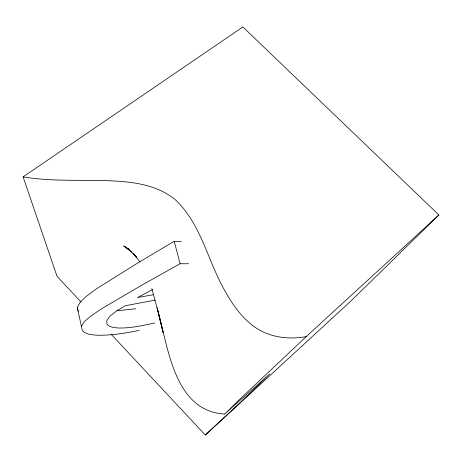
<?xml version="1.0" encoding="UTF-8"?>
<svg xmlns="http://www.w3.org/2000/svg" width="462" height="462" viewBox="0 0 462 462"><rect width="100%" height="100%" fill="white"/><g stroke="black" fill="none" stroke-linecap="round" stroke-linejoin="round"><path stroke-width="0.69" d="M139.27 330.347C125.797 333.137 112.104 335.366 98.308 335.25C92.781 334.858 86.475 334.898 82.334 330.625L77.316 307.582L79.839 302.546L86.169 296.448L96.558 288.767L137.532 263.109L174.22 241.297L181.358 241.528M81.358 326.669L83.997 322.031L90.477 316.32L101.068 309.061L142.758 284.609L180.116 263.738L188.698 263.756M81.156 302.136L57.017 276.293L23.1 176.888L242.885 26.958L438.9 214.974L351.905 300.092L205.295 435.042L110.944 334.026M438.9 214.974L306.225 336.613L239.241 399.774L224.63 414.056L269.768 373.949L248.348 394.871A68.474 0.947 -42.7 0 1 239.149 403.545L205.295 435.042M152.489 289.639L137.474 297.563L153.771 294.64M154.735 322.973C142.712 325.612 130.515 328.32 118.128 328.003C114.264 327.518 109.661 327.523 106.982 324.237L106.757 320.564L109.858 316.274L116.066 311.353L125.104 305.78L155.157 300.109M135.834 308.755L120.264 310.389L116.822 310.285M306.225 336.613C288.941 339.726 270.414 337.601 255.59 327.673C242.105 318.243 232.398 304.608 224.613 290.321C207.559 260.441 201.034 223.573 175.04 199.474C154.256 182.698 126.276 181.127 100.693 180.492C74.815 180.03 48.735 181.191 23.1 176.888M224.532 414.067C173.227 410.891 168.029 345.085 157.126 307.836L163.086 332.542L157.305 308.783L151.842 288.623M129.314 249.659L123.643 245.98L128.898 249.313M129.354 249.694L126.952 248.215L130.163 250.595L125.393 246.956L131.612 252.027L130.873 251.363L136.608 257.207L133.12 253.465L140.038 261.96M133.12 253.465L133.795 254.187M174.22 241.297L180.116 263.738M77.316 307.582L78.234 311.348"/></g></svg>
